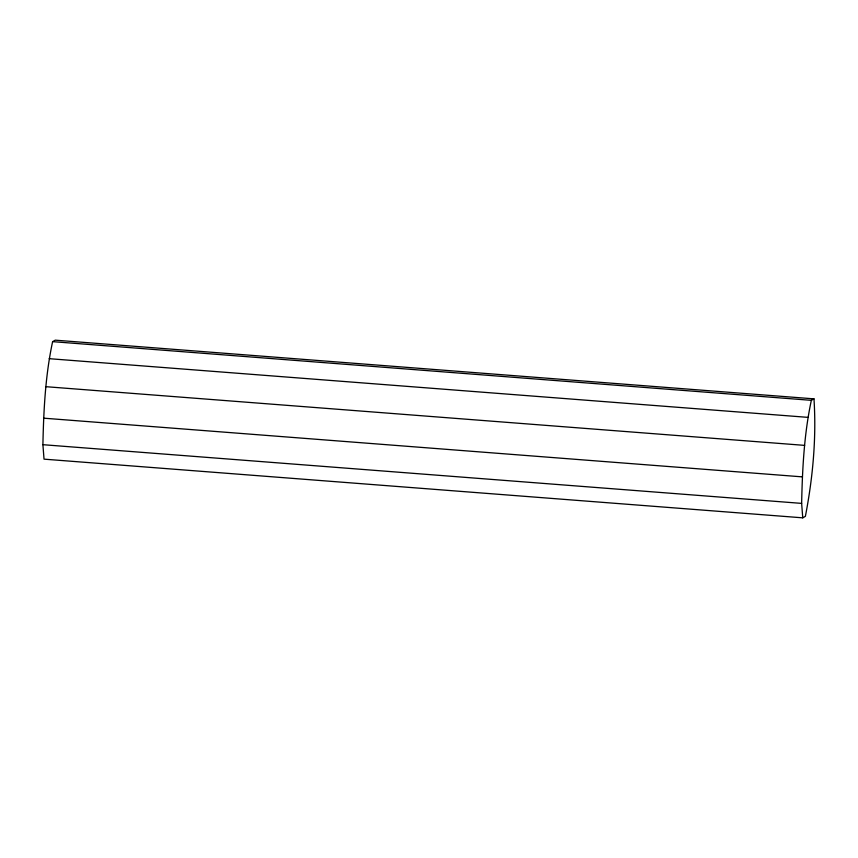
<?xml version="1.0" encoding="UTF-8"?>
<svg xmlns="http://www.w3.org/2000/svg" width="858" height="858" viewBox="0 0 858 858"><rect width="100%" height="100%" fill="white"/><g stroke="black" fill="none" stroke-linecap="round" stroke-linejoin="round"><path stroke-width="1.29" d="M42.9 444.691C43.651 410.21 45.345 375.45 52.617 341.645L55.244 340.165L813.974 398.852C816.526 438.073 812.826 477.809 805.383 516.355L802.756 517.835L44.026 459.148L42.9 444.691L801.64 503.389L802.756 517.835M801.64 503.389C802.38 468.897 804.085 434.148 811.346 400.332L813.974 398.852M52.617 341.645L811.346 400.332M49.185 358.676L807.925 417.363M45.882 386.69L804.622 445.377M43.576 418.168L802.316 476.866"/></g></svg>
